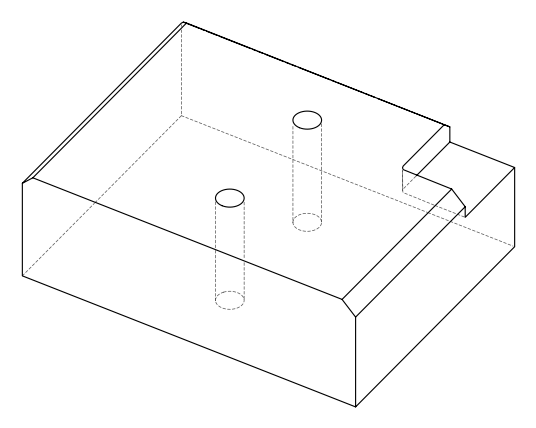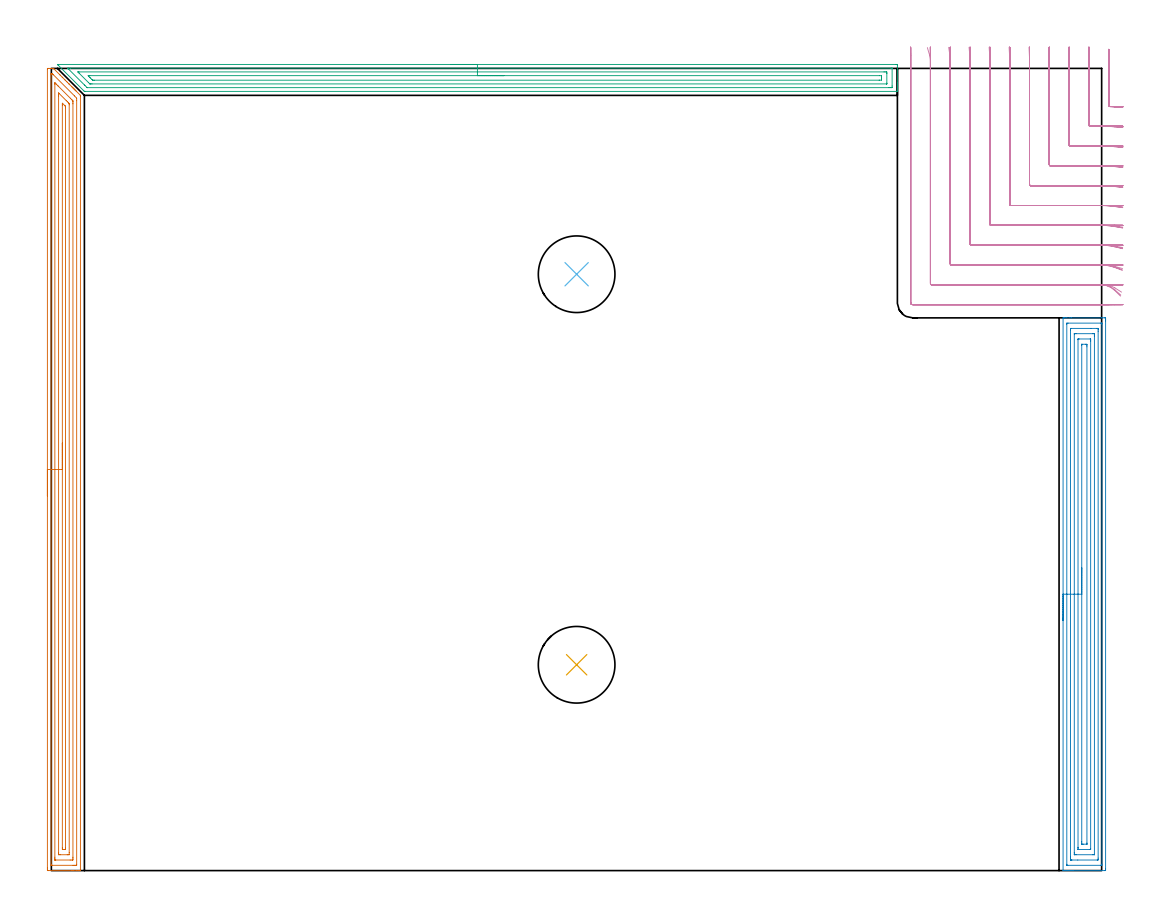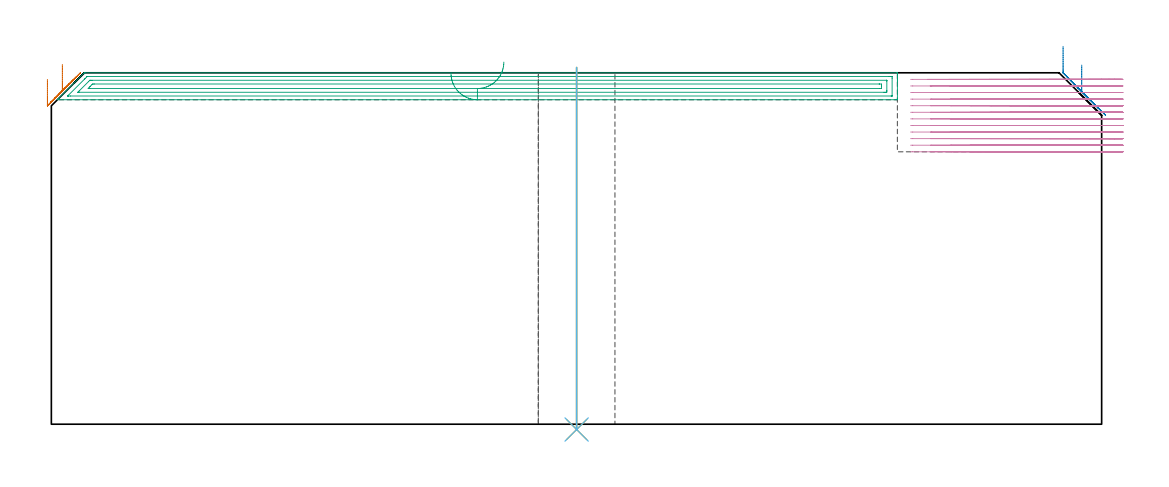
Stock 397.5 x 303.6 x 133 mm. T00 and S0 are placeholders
(PLAN: 6 operations, 2 tool changes, 64.2 min)
(1 AREA_MILL | FG_CHAMFER_SURFACE | UGT0205_001 | 12.2 min | 23722 mm3)
(2 AREA_MILL_1 | FG_CHAMFER_SURFACE_1 | UGT0205_001 | 10.34 min | 28069 mm3)
(3 AREA_MILL_2 | FG_CHAMFER_SURFACE_2 | UGT0205_001 | 10.25 min | 16490 mm3)
(4 MILL_CORNER_NOTCH_RECTANGULAR | CORNER_NOTCH_RECTANGULAR | NXT0201_013 | Follow Part, ap 2.5, ae 75% | 30.26 min | 216701 mm3)
(5 INDEXABLE_INSERT_DRILL_THROUGH_HOLE_FROM_SOLID | STEP1HOLE | NXT0302_029 | 0.55 min | 87802 mm3)
(6 INDEXABLE_INSERT_DRILL_THROUGH_HOLE_FROM_SOLID_1 | STEP1HOLE_1 | NXT0302_029 | 0.55 min | 87794 mm3)
(TOOL UGT0205_001 | Chamfer Mill 20 x 3 x 45 deg. | D20 FL50 Z2)
(TOOL NXT0201_013 | ENDMILL 10mm | D10 FL30 Z4)
(TOOL NXT0302_029 | Index. Insert Drill 29mm [880-D2900L32-05] | D29 PA176 FL145 Z2)
(OP 1 AREA_MILL)
G17 G21 G94 G90
T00 M6
G54
G17 G0 G90 X-1.5 Y141.8 S1061 M3
G43 Z143. H0
Z130.5
G94 G1 Y141.838 Z129.628 F250.
Y141.952 Z128.764
Y142.141 Z127.912
Y142.403 Z127.08
Y142.737 Z126.274
Y143.14 Z125.5
Y143.609 Z124.764
Y144.14 Z124.072
Y144.729 Z123.429
Y145.372 Z122.84
Y146.064 Z122.308
Y146.8 Z121.84
Y147.574 Z121.437
Y148.38 Z121.103
Y149.212 Z120.841
Y150.064 Z120.652
Y150.928 Z120.538
Y151.8 Z120.5
Y303.252
X-1.497 Y303.446 Z120.503
X-1.491 Y303.598 Z120.505
X-1.306 Y303.6 Z120.691
X-1.001 Z120.994
X-0.392 Z121.608
X0.159 Z122.158
X0.768 Y303.592 Z122.767
X0.799 Y303.59 Z122.797
X0.955 Y303.446 Z122.952
X3.253 Y301.147 Z125.253
X3.423 Y300.979 Z125.419
X3.482 Y300.919 Z125.48
X4.117 Y300.283 Z126.117
X4.308 Y300.094 Z126.304
X4.981 Y299.419 Z126.981
X5.192 Y299.209 Z127.189
X5.845 Y298.555 Z127.845
X6.077 Y298.325 Z128.073
X6.708 Y297.692 Z128.708
X6.752 Y297.648 Z128.752
X6.962 Y297.44 Z128.958
X7.572 Y296.828 Z129.572
X7.644 Y296.756 Z129.643
X7.847 Y296.555 Z129.843
X7.942 Y296.459 Z129.941
X8.046 Y296.354 Z130.046
X8.142 Y296.26 Z130.138
X8.239 Y296.161 Z130.238
X8.339 Y296.062 Z130.338
X8.437 Y295.965 Z130.433
X8.536 Y295.864 Z130.536
X8.631 Y295.769 Z130.631
X8.732 Y295.67 Z130.728
X8.834 Y295.567 Z130.833
X8.924 Y295.476 Z130.923
X9.027 Y295.375 Z131.023
X9.131 Y295.269 Z131.13
X9.217 Y295.184 Z131.216
X9.322 Y295.08 Z131.318
X10.955 Y293.445 Z132.952
X10.996 Y293.401 Z132.989
X11. Y293.188 Z133.
Y0.154
X10.997 Y0.009 Z132.988
X10.981 Y0.007 Z132.973
X10.656 Y0. Z132.656
X10.226 Z132.225
X9.616 Z131.611
X8.427 Z130.424
X7.847 Z129.841
X-1.001 Y0.001 Z120.996
X-1.227 Y0.003 Z120.77
X-1.491 Y0.009 Z120.506
X-1.494 Y0.103 Z120.503
X-1.499 Y0.6 Z120.501
X-1.5 Y1.102 Z120.5
Y151.8
X-0.086 Z121.914
Y301.216
X-0.085 Y301.424 Z121.915
X-0.082 Y301.527 Z121.918
X-0.079 Y301.577 Z121.921
X-0.075 Y301.59 Z121.925
X-0.055 Y301.592 Z121.945
X0.135 Y301.595 Z122.135
X0.325 Y301.592 Z122.325
X0.349 Y301.59 Z122.349
X0.374 Y301.569 Z122.374
X0.426 Y301.521 Z122.426
X0.529 Y301.421 Z122.529
X0.734 Y301.216 Z122.734
X8.762 Y293.188 Z130.762
X9.579 Y292.334 Z131.579
X9.586 Y291.404 Z131.586
Y2.384
X9.584 Y2.168 Z131.584
X9.581 Y2.061 Z131.581
X9.579 Y2.016 Z131.579
X9.492 Y2.01 Z131.492
X9.11 Y2.002 Z131.11
X8.732 Y2.001 Z130.732
X8.227 Y2. Z130.227
X0.264 Z122.264
X0.036 Y2.003 Z122.036
X-0.062 Y2.008 Z121.938
X-0.077 Y2.01 Z121.923
X-0.079 Y2.023 Z121.921
X-0.083 Y2.068 Z121.917
X-0.085 Y2.163 Z121.915
X-0.086 Y151.8 Z121.914
X1.328 Z123.328
X1.329 Y297.648 Z123.329
X1.33 Y297.974 Z123.33
X1.332 Y298.084 Z123.332
X1.335 Y298.153 Z123.335
X1.454 Y298.039 Z123.454
X1.653 Y297.846 Z123.653
X1.853 Y297.648 Z123.853
X2.538 Y296.963 Z124.538
X7.205 Y292.296 Z129.205
X7.847 Y291.648 Z129.847
X8.084 Y291.404 Z130.084
X8.16 Y291.318 Z130.16
X8.164 Y291.239 Z130.164
X8.168 Y291.08 Z130.168
X8.171 Y290.512 Z130.171
Y290.185
Y5.06
X8.17 Y4.734 Z130.17
X8.166 Y4.168 Z130.166
X8.164 Y4.014 Z130.164
X8.009 Y4.004 Z130.009
X7.847 Y4.002 Z129.847
X7.128 Y4. Z129.128
X1.653 Y4.001 Z123.653
X1.487 Y4.003 Z123.487
X1.376 Y4.007 Z123.376
X1.34 Y4.01 Z123.34
X1.335 Y4.022 Z123.335
X1.333 Y4.059 Z123.333
X1.33 Y4.168 Z123.33
X1.329 Y4.495 Z123.329
Y5.06
X1.328 Y151.8 Z123.328
X2.743 Z124.743
Y293.188
X2.744 Y293.872 Z124.744
X2.746 Y294.08 Z124.746
X2.75 Y294.239 Z124.75
X2.757 Y294.283 Z124.757
X2.791 Y294.252 Z124.791
X2.969 Y294.08 Z124.969
X5.648 Y291.404 Z127.648
X6.077 Y290.974 Z128.077
X6.538 Y290.512 Z128.538
X6.692 Y290.35 Z128.692
X6.746 Y290.294 Z128.746
X6.75 Y290.253 Z128.75
X6.753 Y290.169 Z128.753
X6.757 Y289.827 Z128.757
Y6.844
X6.755 Y6.16 Z128.755
X6.753 Y6.061 Z128.753
X6.75 Y6.01 Z128.75
X6.705 Y6.008 Z128.705
X6.496 Y6.004 Z128.496
X6.077 Y6. Z128.077
X6.029 Z128.029
X3.375 Z125.375
X2.991 Y6.004 Z124.991
X2.799 Y6.008 Z124.799
X2.756 Y6.01 Z124.756
X2.75 Y6.038 Z124.75
X2.748 Y6.096 Z124.748
X2.743 Y6.637 Z124.743
Y151.8
X4.157 Z126.157
Y289.772
X4.164 Y290.414 Z126.164
X4.209 Y290.381 Z126.209
X4.308 Y290.287 Z126.308
X4.982 Y289.62 Z126.982
X5.192 Y289.409 Z127.192
X5.276 Y289.323 Z127.276
X5.316 Y289.278 Z127.316
X5.334 Y289.257 Z127.334
X5.336 Y289.183 Z127.336
X5.341 Y288.88 Z127.341
X5.343 Y288.728 Z127.343
X5.342 Y8.477 Z127.342
X5.341 Y8.324 Z127.341
X5.336 Y8.024 Z127.336
X5.325 Y8.009 Z127.325
X5.309 Y8.006 Z127.309
X5.27 Y8.002 Z127.27
X5.192 Y8.001 Z127.192
X4.93 Y8. Z126.93
X4.308 Y8.004 Z126.308
X4.219 Y8.006 Z126.219
X4.171 Y8.009 Z126.171
X4.164 Y8.173 Z126.164
X4.159 Y8.476 Z126.159
X4.158 Y8.628 Z126.158
X4.157 Y151.8 Z126.157
Y152.672 Z126.195
Y153.537 Z126.309
Y154.388 Z126.498
Y155.22 Z126.76
Y156.026 Z127.094
Y156.8 Z127.497
Y157.536 Z127.965
Y158.228 Z128.496
Y158.871 Z129.086
Y159.46 Z129.729
Y159.992 Z130.421
Y160.46 Z131.157
Y160.863 Z131.931
Y161.197 Z132.737
Y161.459 Z133.569
Y161.648 Z134.42
Y161.762 Z135.285
Y161.8 Z136.157
G0 Z143.
M5
M2
(OP 2 AREA_MILL_1)
G17 G21 G94 G90
T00 M6
G54
G17 G0 G90 X382.9 Y94.6 S1061 M3
G43 Z143. H0
G94 G1 Y94.638 Z142.128 F250.
Y94.752 Z141.263
Y94.941 Z140.412
Y95.203 Z139.58
Y95.537 Z138.774
Y95.94 Z138.
Y96.408 Z137.264
Y96.94 Z136.572
Y97.529 Z135.929
Y98.172 Z135.339
Y98.864 Z134.808
Y99.6 Z134.34
Y100.374 Z133.937
Y101.18 Z133.603
Y102.012 Z133.341
Y102.864 Z133.152
Y103.728 Z133.038
Y104.6 Z133.
Y209.038
X382.902 Y209.191 Z132.988
X382.927 Y209.2 Z132.964
X383.275 Z132.624
X383.662 Z132.238
X384.304 Z131.591
X385.511 Z130.386
X386.076 Z129.818
X397.596 Z118.301
X397.879 Z118.018
X398.482 Y209.196 Z117.415
X398.992 Y209.192 Z116.906
X398.994 Y209.108 Z116.903
X398.999 Y208.592 Z116.901
X399. Y208.071 Z116.9
Y0.608
X398.996 Y0.233 Z116.902
X398.992 Y0.01 Z116.906
X398.765 Y0. Z117.132
X386.68 Z129.215
X386.076 Z129.818
X385.511 Z130.386
X385.19 Z130.706
X384.625 Z131.271
X384.304 Z131.591
X383.662 Z132.238
X383.275 Z132.624
X382.927 Z132.964
X382.903 Y0.009 Z132.988
X382.9 Y0.162 Z133.
Y104.6
X384.314 Z131.586
Y206.796
X384.315 Y207.027 Z131.585
X384.318 Y207.137 Z131.582
X384.321 Y207.183 Z131.579
X384.409 Y207.19 Z131.491
X384.801 Y207.199 Z131.099
X397.206 Y207.2 Z118.694
X397.451 Y207.195 Z118.449
X397.552 Y207.19 Z118.348
X397.579 Y207.18 Z118.321
X397.582 Y207.134 Z118.318
X397.585 Y207.029 Z118.315
X397.586 Y206.817 Z118.314
Y2.404
X397.585 Y2.173 Z118.315
X397.582 Y2.063 Z118.318
X397.579 Y2.017 Z118.321
X397.491 Y2.01 Z118.409
X397.099 Y2.001 Z118.801
X384.694 Y2. Z131.206
X384.449 Y2.005 Z131.451
X384.349 Y2.01 Z131.551
X384.321 Y2.02 Z131.579
X384.318 Y2.066 Z131.582
X384.315 Y2.171 Z131.585
X384.314 Y2.383 Z131.586
Y104.6
X385.728 Z130.172
X385.729 Y204.478 Z130.171
X385.733 Y205.021 Z130.167
X385.735 Y205.187 Z130.165
X385.902 Y205.197 Z129.998
X386.076 Y205.199 Z129.824
X393.431 Y205.2 Z122.469
X395.647 Z120.253
X395.824 Z120.076
X396.001 Y205.198 Z119.899
X396.119 Y205.194 Z119.781
X396.159 Y205.19 Z119.741
X396.165 Y205.177 Z119.735
X396.168 Y205.138 Z119.732
X396.17 Y205.021 Z119.73
X396.171 Y204.671 Z119.729
X396.172 Y204.129 Z119.728
X396.171 Y4.722 Z119.729
X396.167 Y4.179 Z119.733
X396.164 Y4.013 Z119.736
X395.998 Y4.003 Z119.902
X395.824 Y4.001 Z120.076
X388.469 Y4. Z127.431
X386.253 Z129.647
X386.076 Z129.824
X385.899 Y4.002 Z130.001
X385.781 Y4.006 Z130.119
X385.742 Y4.01 Z130.158
X385.735 Y4.023 Z130.165
X385.732 Y4.062 Z130.168
X385.73 Y4.179 Z130.17
X385.729 Y4.529 Z130.171
X385.728 Y5.071 Z130.172
Y104.6
X387.143 Z128.757
Y203.054
X387.145 Y203.156 Z128.755
X387.147 Y203.184 Z128.753
X387.15 Y203.19 Z128.75
X387.158 Y203.194 Z128.742
X387.211 Y203.197 Z128.689
X387.423 Y203.199 Z128.477
X387.848 Y203.2 Z128.052
X394.088 Z121.812
X394.488 Y203.198 Z121.412
X394.688 Y203.194 Z121.212
X394.737 Y203.19 Z121.163
X394.751 Y203.186 Z121.149
X394.753 Y203.171 Z121.147
X394.755 Y203.105 Z121.145
X394.757 Y202.525 Z121.143
Y202.344
Y6.146
X394.755 Y6.044 Z121.145
X394.753 Y6.016 Z121.147
X394.75 Y6.01 Z121.15
X394.742 Y6.006 Z121.158
X394.689 Y6.003 Z121.211
X394.477 Y6.001 Z121.423
X394.052 Y6. Z121.848
X387.812 Z128.088
X387.412 Y6.002 Z128.488
X387.212 Y6.006 Z128.688
X387.164 Y6.01 Z128.736
X387.149 Y6.014 Z128.751
X387.148 Y6.029 Z128.752
X387.145 Y6.095 Z128.755
X387.143 Y6.674 Z128.757
Y6.856
Y104.6
X388.557 Z127.343
Y200.916
X388.558 Y201.036 Z127.342
X388.561 Y201.131 Z127.339
X388.564 Y201.187 Z127.336
X388.577 Y201.19 Z127.323
X388.735 Y201.196 Z127.165
X388.984 Y201.2 Z126.916
X393.165 Y201.199 Z122.735
X393.256 Y201.197 Z122.644
X393.312 Y201.193 Z122.588
X393.336 Y201.189 Z122.564
X393.338 Y201.095 Z122.562
X393.342 Y200.737 Z122.558
X393.343 Y200.558 Z122.557
Y200.379
Y8.284
X393.342 Y8.165 Z122.558
X393.339 Y8.069 Z122.561
X393.336 Y8.014 Z122.564
X393.323 Y8.01 Z122.577
X393.165 Y8.004 Z122.735
X392.916 Y8. Z122.984
X388.735 Y8.001 Z127.165
X388.644 Y8.003 Z127.256
X388.588 Y8.007 Z127.312
X388.564 Y8.011 Z127.336
X388.562 Y8.105 Z127.338
X388.558 Y8.463 Z127.342
X388.557 Y8.642 Z127.343
Y8.821
Y104.6
X389.971 Z125.929
Y198.773
X389.973 Y199.043 Z125.927
X389.976 Y199.177 Z125.924
X389.977 Y199.187 Z125.923
X389.987 Y199.191 Z125.913
X390.023 Y199.196 Z125.877
X390.084 Y199.199 Z125.816
X391.393 Z124.507
X391.86 Y199.196 Z124.04
X391.915 Y199.19 Z123.985
X391.922 Y199.133 Z123.978
X391.925 Y198.773 Z123.975
X391.928 Y198.234 Z123.972
Y10.427
X391.927 Y10.157 Z123.973
X391.924 Y10.024 Z123.976
X391.922 Y10.013 Z123.978
X391.913 Y10.009 Z123.987
X391.877 Y10.004 Z124.023
X391.816 Y10.001 Z124.084
X390.507 Z125.393
X390.04 Y10.004 Z125.86
X389.985 Y10.01 Z125.915
X389.978 Y10.067 Z125.922
X389.975 Y10.427 Z125.925
X389.972 Y10.966 Z125.928
X389.971 Y104.6 Z125.929
Y105.472 Z125.967
Y106.336 Z126.081
Y107.188 Z126.27
Y108.02 Z126.532
Y108.826 Z126.866
Y109.6 Z127.269
Y110.336 Z127.737
Y111.028 Z128.268
Y111.671 Z128.858
Y112.26 Z129.501
Y112.792 Z130.193
Y113.26 Z130.929
Y113.663 Z131.703
Y113.997 Z132.509
Y114.259 Z133.341
Y114.448 Z134.192
Y114.562 Z135.057
Y114.6 Z135.929
G0 Z143.
M5
M2
(OP 3 AREA_MILL_2)
G17 G21 G94 G90
T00 M6
G54
G17 G0 G90 X151.25 Y305.1 S1061 M3
G43 Z143. H0
Z132.8
G94 G1 X151.288 Z131.928 F250.
X151.402 Z131.064
X151.591 Z130.212
X151.853 Z129.38
X152.187 Z128.574
X152.59 Z127.8
X153.058 Z127.064
X153.59 Z126.372
X154.179 Z125.729
X154.822 Z125.14
X155.514 Z124.608
X156.25 Z124.14
X157.024 Z123.737
X157.83 Z123.403
X158.662 Z123.141
X159.514 Z122.952
X160.378 Z122.838
X161.25 Z122.8
X319.599
X319.866 Y305.097 Z122.802
X320.19 Y305.092 Z122.806
X320.2 Y304.763 Z123.134
Y298.212 Z129.682
Y297.627 Z130.27
Y297.318 Z130.579
Y296.733 Z131.163
Y296.423 Z131.472
Y295.804 Z132.095
Y295.336 Z132.564
X320.193 Y294.96 Z132.931
X320.19 Y294.903 Z132.988
X320.045 Y294.9 Z133.
X12.714
X12.505 Y294.905 Z132.99
X12.383 Y295.017 Z132.882
X2.603 Y304.796 Z123.102
X2.48 Y304.918 Z122.978
X2.306 Y305.094 Z122.804
X2.305 Y305.098 Z122.801
X2.306 Y305.099 Z122.799
X161.25 Y305.1 Z122.8
Y303.686 Z124.214
X317.815 Y303.685 Z124.215
X317.924 Y303.684 Z124.216
X318.141 Y303.68 Z124.22
X318.191 Y303.678 Z124.222
X318.194 Y303.665 Z124.235
X318.197 Y303.632 Z124.268
X318.199 Y303.577 Z124.323
Y296.933 Z130.967
X318.192 Y296.423 Z131.477
X318.19 Y296.333 Z131.567
X318.032 Y296.321 Z131.579
X317.922 Y296.317 Z131.583
X317.815 Y296.315 Z131.585
X317.032 Y296.314 Z131.586
X13.714 Y296.315 Z131.585
X13.606 Y296.316 Z131.584
X13.57 Y296.318 Z131.582
X13.546 Y296.321 Z131.579
X13.524 Y296.338 Z131.562
X13.432 Y296.423 Z131.477
X12.714 Y297.136 Z130.764
X12.532 Y297.318 Z130.582
X6.469 Y303.382 Z124.518
X6.279 Y303.577 Z124.323
X6.216 Y303.646 Z124.254
X6.194 Y303.679 Z124.221
X6.252 Y303.682 Z124.218
X6.361 Y303.685 Z124.215
X6.469
X7.252 Y303.686 Z124.214
X161.25
Y302.272 Z125.628
X315.139 Y302.271 Z125.629
X315.55 Y302.27 Z125.63
X316.031 Y302.267 Z125.633
X316.182 Y302.265 Z125.635
X316.193 Y301.958 Z125.942
X316.197 Y301.788 Z126.112
X316.2 Y301.619 Z126.281
Y298.043 Z129.857
X316.196 Y297.873 Z130.027
X316.19 Y297.761 Z130.139
X316.187 Y297.734 Z130.166
X316.18 Y297.733 Z130.167
X316.151 Y297.731 Z130.169
X316.031 Y297.729 Z130.171
X15.39
X14.979 Y297.73 Z130.17
X14.739 Y297.733 Z130.167
X14.62 Y297.735 Z130.165
X14.563 Y297.748 Z130.152
X14.498 Y297.806 Z130.094
X14.089 Y298.212 Z129.688
X10.511 Y301.788 Z126.112
X10.038 Y302.263 Z125.637
X10.037 Y302.268 Z125.632
X10.448 Y302.271 Z125.629
X161.25 Y302.272 Z125.628
Y300.857 Z127.043
X313.392
X314.19 Y300.841 Z127.059
X314.199 Y300.047 Z127.853
Y300. Z127.9
X314.193 Y299.16 Z128.74
X313.355 Y299.144 Z128.756
X313.317 Y299.143 Z128.757
X16.245
X15.818 Y299.149 Z128.751
X15.609 Y299.152 Z128.748
X15.39 Y299.363 Z128.537
X14.75 Y300. Z127.9
X14.498 Y300.252 Z127.648
X14.016 Y300.745 Z127.155
X13.919 Y300.851 Z127.049
X14.535 Y300.857 Z127.043
X161.25
X162.122 Z127.081
X162.986 Z127.195
X163.838 Z127.383
X164.67 Z127.646
X165.476 Z127.98
X166.25 Z128.382
X166.986 Z128.851
X167.678 Z129.382
X168.321 Z129.972
X168.91 Z130.615
X169.442 Z131.307
X169.91 Z132.043
X170.313 Z132.816
X170.647 Z133.622
X170.909 Z134.454
X171.098 Z135.306
X171.212 Z136.171
X171.25 Z137.043
G0 Z143.
M5
M2
(OP 4 MILL_CORNER_NOTCH_RECTANGULAR)
G17 G21 G94 G90
T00 M6
G54
G17 G0 G90 X400.134 Y310.816 S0 M3
G43 Z143. H0
Z130.508
G94 G1 X400.188 Y307.816 F250.
G2 X400.2 Y306.468 R75. F500.
G1 Y289.627
G3 X400.674 Y289.133 R0.5
G2 X402.5 Y289.034 R75.
G1 X405.493 Y288.835 F250.
G0 Z143.
X392.572 Y311.599
Z130.508
G1 X392.666 Y308.6
G2 X392.7 Y306.468 R67.5 F500.
G1 Y282.195
G3 X393.195 Y281.7 R0.5
G1 X397.513
G2 X402.5 Y281.516 R67.5
G1 X405.492 Y281.294 F250.
G0 Z143.
X385.055 Y311.598
Z130.508
G1 X385.162 Y308.6
G2 X385.2 Y306.468 R60. F500.
G1 Y274.695
G3 X385.695 Y274.2 R0.5
G1 X397.513
G2 X402.5 Y273.992 R60.
G1 X405.49 Y273.743 F250.
G0 Z143.
X377.535 Y311.598
Z130.508
G1 X377.657 Y308.6
G2 X377.7 Y306.468 R52.5 F500.
G1 Y267.195
G3 X378.195 Y266.7 R0.5
G1 X397.513
G2 X402.5 Y266.463 R52.5
G1 X405.486 Y266.178 F250.
G0 Z143.
X370.007 Y311.597
Z130.508
G1 X370.149 Y308.6
G2 X370.2 Y306.468 R45. F500.
G1 Y259.696
G3 X370.696 Y259.2 R0.5
G1 X397.513
G2 X402.5 Y258.923 R45.
G1 X405.482 Y258.59 F250.
G0 Z143.
X362.469 Y311.595
Z130.508
G1 X362.639 Y308.6
G2 X362.7 Y306.468 R37.5 F500.
G1 Y252.196
G3 X363.196 Y251.7 R0.5
G1 X397.513
G2 X402.5 Y251.367 R37.5
G1 X405.473 Y250.968 F250.
G0 Z143.
X354.911 Y311.592
Z130.508
G1 X355.124 Y308.6
G2 X355.2 Y306.468 R30. F500.
G1 Y244.696
G3 X355.696 Y244.2 R0.5
G1 X397.513
G2 X402.5 Y243.783 R30.
G1 X405.458 Y243.284 F250.
G0 Z143.
X347.314 Y311.587
Z130.508
G1 X347.599 Y308.6
G2 X347.7 Y306.468 R22.5 F500.
G1 Y237.196
G3 X348.196 Y236.7 R0.5
G1 X397.513
G2 X402.5 Y236.14 R22.5
G1 X405.425 Y235.476 F250.
G0 Z143.
X339.621 Y311.57
Z130.508
G1 X340.048 Y308.6
G2 X340.2 Y306.468 R15. F500.
G1 Y229.697
G3 X340.697 Y229.2 R0.5
G1 X397.513
G2 X402.5 Y228.347 R15.
G1 X405.329 Y227.349 F250.
G0 Z143.
X331.538 Y311.476
Z130.508
G1 X332.391 Y308.6
G2 X332.7 Y306.468 R7.5 F500.
G1 Y222.197
G3 X333.197 Y221.7 R0.5
G1 X397.513
G2 X402.5 Y219.802 R7.5
G1 X404.741 Y217.807 F250.
G0 Z143.
X325.2 Y309.468
Z130.508
G1 Y306.468
Y215. F500.
G3 X326. Y214.2 R0.8
G1 X397.513
X400.513 F250.
G0 Z143.
X400.2 Y310.808
Z128.017
G1 Y307.808
Y289.614 F500.
G3 X400.672 Y289.12 R0.5
G2 X402.5 Y289.014 R75.
G1 X405.493 Y288.802 F250.
G0 Z143.
X392.688 Y311.6
Z128.017
G1 X392.7 Y308.6
Y308.349 F500.
Y282.195
G3 X393.195 Y281.7 R0.5
G1 X397.218
G2 X402.5 Y281.493 R67.5
G1 X405.491 Y281.258 F250.
G0 Z143.
X385.187 Y311.6
Z128.017
G1 X385.199 Y308.6
X385.2 Y308.349 F500.
Y274.695
G3 X385.695 Y274.2 R0.5
G1 X397.218
G2 X402.5 Y273.967 R60.
G1 X405.488 Y273.703 F250.
G0 Z143.
X377.685 Y311.6
Z128.017
G1 X377.699 Y308.6
X377.7 Y308.349 F500.
Y267.195
G3 X378.195 Y266.7 R0.5
G1 X397.218
G2 X402.5 Y266.434 R52.5
G1 X405.485 Y266.132 F250.
G0 Z143.
X370.183 Y311.6
Z128.017
G1 X370.199 Y308.6
X370.2 Y308.349 F500.
Y259.696
G3 X370.696 Y259.2 R0.5
G1 X397.218
G2 X402.5 Y258.889 R45.
G1 X405.479 Y258.537 F250.
G0 Z143.
X362.679 Y311.6
Z128.017
G1 X362.699 Y308.6
X362.7 Y308.349 F500.
Y252.196
G3 X363.196 Y251.7 R0.5
G1 X397.218
G2 X402.5 Y251.326 R37.5
G1 X405.47 Y250.904 F250.
G0 Z143.
X355.174 Y311.6
Z128.017
G1 X355.199 Y308.6
G2 X355.2 Y308.349 R30. F500.
G1 Y244.696
G3 X355.696 Y244.2 R0.5
G1 X397.218
G2 X402.5 Y243.731 R30.
G1 X405.453 Y243.203 F250.
G0 Z143.
X347.665 Y311.6
Z128.017
G1 X347.699 Y308.6
G2 X347.7 Y308.349 R22.5 F500.
G1 Y237.196
G3 X348.196 Y236.7 R0.5
G1 X397.218
G2 X402.5 Y236.071 R22.5
G1 X405.416 Y235.367 F250.
G0 Z143.
X340.148 Y311.6
Z128.017
G1 X340.198 Y308.6
G2 X340.2 Y308.349 R15. F500.
G1 Y229.697
G3 X340.697 Y229.2 R0.5
G1 X397.218
G2 X402.5 Y228.239 R15.
G1 X405.308 Y227.183 F250.
G0 Z143.
X332.595 Y311.598
Z128.017
G1 X332.696 Y308.6
G2 X332.7 Y308.349 R7.5 F500.
G1 Y222.197
G3 X333.197 Y221.7 R0.5
G1 X397.218
G2 X402.5 Y219.524 R7.5
G1 X404.63 Y217.412 F250.
G0 Z143.
X325.2 Y311.349
Z128.017
G1 Y308.349
Y215. F500.
G3 X326. Y214.2 R0.8
G1 X397.218
X400.218 F250.
G0 Z143.
X400.2 Y310.808
Z125.525
G1 Y307.808
Y289.662 F500.
G3 X400.68 Y289.168 R0.5
G2 X402.5 Y289.092 R75.
G1 X405.496 Y288.931 F250.
G0 Z143.
X392.7 Y311.6
Z125.525
G1 Y308.6
Y282.195 F500.
G3 X393.195 Y281.7 R0.5
G1 X398.481
G2 X402.5 Y281.58 R67.5
G1 X405.495 Y281.402 F250.
G0 Z143.
X385.2 Y311.6
Z125.525
G1 Y308.6
Y274.695 F500.
G3 X385.695 Y274.2 R0.5
G1 X398.481
G2 X402.5 Y274.065 R60.
G1 X405.493 Y273.864 F250.
G0 Z143.
X377.7 Y311.6
Z125.525
G1 Y308.6
Y267.195 F500.
G3 X378.195 Y266.7 R0.5
G1 X398.481
G2 X402.5 Y266.546 R52.5
G1 X405.491 Y266.316 F250.
G0 Z143.
X370.2 Y311.6
Z125.525
G1 Y308.6
Y259.696 F500.
G3 X370.696 Y259.2 R0.5
G1 X398.481
G2 X402.5 Y259.02 R45.
G1 X405.488 Y258.752 F250.
G0 Z143.
X362.7 Y311.6
Z125.525
G1 Y308.6
Y252.196 F500.
G3 X363.196 Y251.7 R0.5
G1 X398.481
G2 X402.5 Y251.484 R37.5
G1 X405.483 Y251.162 F250.
G0 Z143.
X355.2 Y311.6
Z125.525
G1 Y308.6
Y244.696 F500.
G3 X355.696 Y244.2 R0.5
G1 X398.481
G2 X402.5 Y243.93 R30.
G1 X405.473 Y243.528 F250.
G0 Z143.
X347.7 Y311.6
Z125.525
G1 Y308.6
Y237.196 F500.
G3 X348.196 Y236.7 R0.5
G1 X398.481
G2 X402.5 Y236.338 R22.5
G1 X405.452 Y235.802 F250.
G0 Z143.
X340.2 Y311.6
Z125.525
G1 Y308.6
Y229.697 F500.
G3 X340.697 Y229.2 R0.5
G1 X398.481
G2 X402.5 Y228.651 R15.
G1 X405.39 Y227.848 F250.
G0 Z143.
X332.7 Y311.6
Z125.525
G1 Y308.6
Y222.197 F500.
G3 X333.197 Y221.7 R0.5
G1 X398.481
G2 X402.5 Y220.532 R7.5
G1 X405.033 Y218.924 F250.
G0 Z143.
X325.2 Y311.6
Z125.525
G1 Y308.6
Y215. F500.
G3 X326. Y214.2 R0.8
G1 X398.481
X401.481 F250.
G0 Z143.
X400.2 Y310.808
Z123.033
G1 Y307.808
Y289.695 F500.
G3 X400.695 Y289.2 R0.5
G1 X401.831
G2 X402.5 Y289.197 R75.
G1 X405.5 Y289.17 F250.
G0 Z143.
X392.7 Y311.6
Z123.033
G1 Y308.6
Y282.195 F500.
G3 X393.195 Y281.7 R0.5
G1 X401.831
G2 X402.5 Y281.697 R67.5
G1 X405.5 Y281.667 F250.
G0 Z143.
X385.2 Y311.6
Z123.033
G1 Y308.6
Y274.695 F500.
G3 X385.695 Y274.2 R0.5
G1 X401.831
G2 X402.5 Y274.196 R60.
G1 X405.5 Y274.163 F250.
G0 Z143.
X377.7 Y311.6
Z123.033
G1 Y308.6
Y267.195 F500.
G3 X378.195 Y266.7 R0.5
G1 X401.831
G2 X402.5 Y266.696 R52.5
G1 X405.5 Y266.657 F250.
G0 Z143.
X370.2 Y311.6
Z123.033
G1 Y308.6
Y259.696 F500.
G3 X370.696 Y259.2 R0.5
G1 X401.831
G2 X402.5 Y259.195 R45.
G1 X405.5 Y259.15 F250.
G0 Z143.
X362.7 Y311.6
Z123.033
G1 Y308.6
Y252.196 F500.
G3 X363.196 Y251.7 R0.5
G1 X401.831
G2 X402.5 Y251.694 R37.5
G1 X405.5 Y251.64 F250.
G0 Z143.
X355.2 Y311.6
Z123.033
G1 Y308.6
Y244.696 F500.
G3 X355.696 Y244.2 R0.5
G1 X401.831
G2 X402.5 Y244.193 R30.
G1 X405.499 Y244.126 F250.
G0 Z143.
X347.7 Y311.6
Z123.033
G1 Y308.6
Y237.196 F500.
G3 X348.196 Y236.7 R0.5
G1 X401.831
G2 X402.5 Y236.69 R22.5
G1 X405.499 Y236.601 F250.
G0 Z143.
X340.2 Y311.6
Z123.033
G1 Y308.6
Y229.697 F500.
G3 X340.697 Y229.2 R0.5
G1 X401.831
G2 X402.5 Y229.185 R15.
G1 X405.497 Y229.051 F250.
G0 Z143.
X332.7 Y311.6
Z123.033
G1 Y308.6
Y222.197 F500.
G3 X333.197 Y221.7 R0.5
G1 X401.831
G2 X402.5 Y221.67 R7.5
G1 X405.488 Y221.402 F250.
G0 Z143.
X325.2 Y311.6
Z123.033
G1 Y308.6
Y215. F500.
G3 X326. Y214.2 R0.8
G1 X401.831
X404.831 F250.
G0 Z143.
X400.2 Y310.808
Z120.542
G1 Y307.808
Y289.695 F500.
G3 X400.695 Y289.2 R0.5
G1 X402.5
X405.5 F250.
G0 Z143.
X392.7 Y311.6
Z120.542
G1 Y308.6
Y282.195 F500.
G3 X393.195 Y281.7 R0.5
G1 X402.5
X405.5 F250.
G0 Z143.
X385.2 Y311.6
Z120.542
G1 Y308.6
Y274.695 F500.
G3 X385.695 Y274.2 R0.5
G1 X402.5
X405.5 F250.
G0 Z143.
X377.7 Y311.6
Z120.542
G1 Y308.6
Y267.195 F500.
G3 X378.195 Y266.7 R0.5
G1 X402.5
X405.5 F250.
G0 Z143.
X370.2 Y311.6
Z120.542
G1 Y308.6
Y259.696 F500.
G3 X370.696 Y259.2 R0.5
G1 X402.5
X405.5 F250.
G0 Z143.
X362.7 Y311.6
Z120.542
G1 Y308.6
Y252.196 F500.
G3 X363.196 Y251.7 R0.5
G1 X402.5
X405.5 F250.
G0 Z143.
X355.2 Y311.6
Z120.542
G1 Y308.6
Y244.696 F500.
G3 X355.696 Y244.2 R0.5
G1 X402.5
X405.5 F250.
G0 Z143.
X347.7 Y311.6
Z120.542
G1 Y308.6
Y237.196 F500.
G3 X348.196 Y236.7 R0.5
G1 X402.5
X405.5 F250.
G0 Z143.
X340.2 Y311.6
Z120.542
G1 Y308.6
Y229.697 F500.
G3 X340.697 Y229.2 R0.5
G1 X402.5
X405.5 F250.
G0 Z143.
X332.7 Y311.6
Z120.542
G1 Y308.6
Y222.197 F500.
G3 X333.197 Y221.7 R0.5
G1 X402.5
X405.5 F250.
G0 Z143.
X325.2 Y311.6
Z120.542
G1 Y308.6
Y215. F500.
G3 X326. Y214.2 R0.8
G1 X402.5
X405.5 F250.
G0 Z143.
X400.2 Y310.808
Z118.05
G1 Y307.808
Y289.695 F500.
G3 X400.695 Y289.2 R0.5
G1 X402.5
X405.5 F250.
G0 Z143.
X392.7 Y311.6
Z118.05
G1 Y308.6
Y282.195 F500.
G3 X393.195 Y281.7 R0.5
G1 X402.5
X405.5 F250.
G0 Z143.
X385.2 Y311.6
Z118.05
G1 Y308.6
Y274.695 F500.
G3 X385.695 Y274.2 R0.5
G1 X402.5
X405.5 F250.
G0 Z143.
X377.7 Y311.6
Z118.05
G1 Y308.6
Y267.195 F500.
G3 X378.195 Y266.7 R0.5
G1 X402.5
X405.5 F250.
G0 Z143.
X370.2 Y311.6
Z118.05
G1 Y308.6
Y259.696 F500.
G3 X370.696 Y259.2 R0.5
G1 X402.5
X405.5 F250.
G0 Z143.
X362.7 Y311.6
Z118.05
G1 Y308.6
Y252.196 F500.
G3 X363.196 Y251.7 R0.5
G1 X402.5
X405.5 F250.
G0 Z143.
X355.2 Y311.6
Z118.05
G1 Y308.6
Y244.696 F500.
G3 X355.696 Y244.2 R0.5
G1 X402.5
X405.5 F250.
G0 Z143.
X347.7 Y311.6
Z118.05
G1 Y308.6
Y237.196 F500.
G3 X348.196 Y236.7 R0.5
G1 X402.5
X405.5 F250.
G0 Z143.
X340.2 Y311.6
Z118.05
G1 Y308.6
Y229.697 F500.
G3 X340.697 Y229.2 R0.5
G1 X402.5
X405.5 F250.
G0 Z143.
X332.7 Y311.6
Z118.05
G1 Y308.6
Y222.197 F500.
G3 X333.197 Y221.7 R0.5
G1 X402.5
X405.5 F250.
G0 Z143.
X325.2 Y311.6
Z118.05
G1 Y308.6
Y215. F500.
G3 X326. Y214.2 R0.8
G1 X402.5
X405.5 F250.
G0 Z143.
X400.2 Y310.808
Z115.558
G1 Y307.808
Y289.695 F500.
G3 X400.695 Y289.2 R0.5
G1 X402.5
X405.5 F250.
G0 Z143.
X392.7 Y311.6
Z115.558
G1 Y308.6
Y282.195 F500.
G3 X393.195 Y281.7 R0.5
G1 X402.5
X405.5 F250.
G0 Z143.
X385.2 Y311.6
Z115.558
G1 Y308.6
Y274.695 F500.
G3 X385.695 Y274.2 R0.5
G1 X402.5
X405.5 F250.
G0 Z143.
X377.7 Y311.6
Z115.558
G1 Y308.6
Y267.195 F500.
G3 X378.195 Y266.7 R0.5
G1 X402.5
X405.5 F250.
G0 Z143.
X370.2 Y311.6
Z115.558
G1 Y308.6
Y259.696 F500.
G3 X370.696 Y259.2 R0.5
G1 X402.5
X405.5 F250.
G0 Z143.
X362.7 Y311.6
Z115.558
G1 Y308.6
Y252.196 F500.
G3 X363.196 Y251.7 R0.5
G1 X402.5
X405.5 F250.
G0 Z143.
X355.2 Y311.6
Z115.558
G1 Y308.6
Y244.696 F500.
G3 X355.696 Y244.2 R0.5
G1 X402.5
X405.5 F250.
G0 Z143.
X347.7 Y311.6
Z115.558
G1 Y308.6
Y237.196 F500.
G3 X348.196 Y236.7 R0.5
G1 X402.5
X405.5 F250.
G0 Z143.
X340.2 Y311.6
Z115.558
G1 Y308.6
Y229.697 F500.
G3 X340.697 Y229.2 R0.5
G1 X402.5
X405.5 F250.
G0 Z143.
X332.7 Y311.6
Z115.558
G1 Y308.6
Y222.197 F500.
G3 X333.197 Y221.7 R0.5
G1 X402.5
X405.5 F250.
G0 Z143.
X325.2 Y311.6
Z115.558
G1 Y308.6
Y215. F500.
G3 X326. Y214.2 R0.8
G1 X402.5
X405.5 F250.
G0 Z143.
X400.2 Y310.808
Z113.067
G1 Y307.808
Y289.695 F500.
G3 X400.695 Y289.2 R0.5
G1 X402.5
X405.5 F250.
G0 Z143.
X392.7 Y311.6
Z113.067
G1 Y308.6
Y282.195 F500.
G3 X393.195 Y281.7 R0.5
G1 X402.5
X405.5 F250.
G0 Z143.
X385.2 Y311.6
Z113.067
G1 Y308.6
Y274.695 F500.
G3 X385.695 Y274.2 R0.5
G1 X402.5
X405.5 F250.
G0 Z143.
X377.7 Y311.6
Z113.067
G1 Y308.6
Y267.195 F500.
G3 X378.195 Y266.7 R0.5
G1 X402.5
X405.5 F250.
G0 Z143.
X370.2 Y311.6
Z113.067
G1 Y308.6
Y259.696 F500.
G3 X370.696 Y259.2 R0.5
G1 X402.5
X405.5 F250.
G0 Z143.
X362.7 Y311.6
Z113.067
G1 Y308.6
Y252.196 F500.
G3 X363.196 Y251.7 R0.5
G1 X402.5
X405.5 F250.
G0 Z143.
X355.2 Y311.6
Z113.067
G1 Y308.6
Y244.696 F500.
G3 X355.696 Y244.2 R0.5
G1 X402.5
X405.5 F250.
G0 Z143.
X347.7 Y311.6
Z113.067
G1 Y308.6
Y237.196 F500.
G3 X348.196 Y236.7 R0.5
G1 X402.5
X405.5 F250.
G0 Z143.
X340.2 Y311.6
Z113.067
G1 Y308.6
Y229.697 F500.
G3 X340.697 Y229.2 R0.5
G1 X402.5
X405.5 F250.
G0 Z143.
X332.7 Y311.6
Z113.067
G1 Y308.6
Y222.197 F500.
G3 X333.197 Y221.7 R0.5
G1 X402.5
X405.5 F250.
G0 Z143.
X325.2 Y311.6
Z113.067
G1 Y308.6
Y215. F500.
G3 X326. Y214.2 R0.8
G1 X402.5
X405.5 F250.
G0 Z143.
X400.2 Y310.808
Z110.575
G1 Y307.808
Y289.695 F500.
G3 X400.695 Y289.2 R0.5
G1 X402.5
X405.5 F250.
G0 Z143.
X392.7 Y311.6
Z110.575
G1 Y308.6
Y282.195 F500.
G3 X393.195 Y281.7 R0.5
G1 X402.5
X405.5 F250.
G0 Z143.
X385.2 Y311.6
Z110.575
G1 Y308.6
Y274.695 F500.
G3 X385.695 Y274.2 R0.5
G1 X402.5
X405.5 F250.
G0 Z143.
X377.7 Y311.6
Z110.575
G1 Y308.6
Y267.195 F500.
G3 X378.195 Y266.7 R0.5
G1 X402.5
X405.5 F250.
G0 Z143.
X370.2 Y311.6
Z110.575
G1 Y308.6
Y259.696 F500.
G3 X370.696 Y259.2 R0.5
G1 X402.5
X405.5 F250.
G0 Z143.
X362.7 Y311.6
Z110.575
G1 Y308.6
Y252.196 F500.
G3 X363.196 Y251.7 R0.5
G1 X402.5
X405.5 F250.
G0 Z143.
X355.2 Y311.6
Z110.575
G1 Y308.6
Y244.696 F500.
G3 X355.696 Y244.2 R0.5
G1 X402.5
X405.5 F250.
G0 Z143.
X347.7 Y311.6
Z110.575
G1 Y308.6
Y237.196 F500.
G3 X348.196 Y236.7 R0.5
G1 X402.5
X405.5 F250.
G0 Z143.
X340.2 Y311.6
Z110.575
G1 Y308.6
Y229.697 F500.
G3 X340.697 Y229.2 R0.5
G1 X402.5
X405.5 F250.
G0 Z143.
X332.7 Y311.6
Z110.575
G1 Y308.6
Y222.197 F500.
G3 X333.197 Y221.7 R0.5
G1 X402.5
X405.5 F250.
G0 Z143.
X325.2 Y311.6
Z110.575
G1 Y308.6
Y215. F500.
G3 X326. Y214.2 R0.8
G1 X402.5
X405.5 F250.
G0 Z143.
X400.2 Y310.808
Z108.083
G1 Y307.808
Y289.695 F500.
G3 X400.695 Y289.2 R0.5
G1 X402.5
X405.5 F250.
G0 Z143.
X392.7 Y311.6
Z108.083
G1 Y308.6
Y282.195 F500.
G3 X393.195 Y281.7 R0.5
G1 X402.5
X405.5 F250.
G0 Z143.
X385.2 Y311.6
Z108.083
G1 Y308.6
Y274.695 F500.
G3 X385.695 Y274.2 R0.5
G1 X402.5
X405.5 F250.
G0 Z143.
X377.7 Y311.6
Z108.083
G1 Y308.6
Y267.195 F500.
G3 X378.195 Y266.7 R0.5
G1 X402.5
X405.5 F250.
G0 Z143.
X370.2 Y311.6
Z108.083
G1 Y308.6
Y259.696 F500.
G3 X370.696 Y259.2 R0.5
G1 X402.5
X405.5 F250.
G0 Z143.
X362.7 Y311.6
Z108.083
G1 Y308.6
Y252.196 F500.
G3 X363.196 Y251.7 R0.5
G1 X402.5
X405.5 F250.
G0 Z143.
X355.2 Y311.6
Z108.083
G1 Y308.6
Y244.696 F500.
G3 X355.696 Y244.2 R0.5
G1 X402.5
X405.5 F250.
G0 Z143.
X347.7 Y311.6
Z108.083
G1 Y308.6
Y237.196 F500.
G3 X348.196 Y236.7 R0.5
G1 X402.5
X405.5 F250.
G0 Z143.
X340.2 Y311.6
Z108.083
G1 Y308.6
Y229.697 F500.
G3 X340.697 Y229.2 R0.5
G1 X402.5
X405.5 F250.
G0 Z143.
X332.7 Y311.6
Z108.083
G1 Y308.6
Y222.197 F500.
G3 X333.197 Y221.7 R0.5
G1 X402.5
X405.5 F250.
G0 Z143.
X325.2 Y311.6
Z108.083
G1 Y308.6
Y215. F500.
G3 X326. Y214.2 R0.8
G1 X402.5
X405.5 F250.
G0 Z143.
X400.2 Y310.808
Z105.592
G1 Y307.808
Y289.695 F500.
G3 X400.695 Y289.2 R0.5
G1 X402.5
X405.5 F250.
G0 Z143.
X392.7 Y311.6
Z105.592
G1 Y308.6
Y282.195 F500.
G3 X393.195 Y281.7 R0.5
G1 X402.5
X405.5 F250.
G0 Z143.
X385.2 Y311.6
Z105.592
G1 Y308.6
Y274.695 F500.
G3 X385.695 Y274.2 R0.5
G1 X402.5
X405.5 F250.
G0 Z143.
X377.7 Y311.6
Z105.592
G1 Y308.6
Y267.195 F500.
G3 X378.195 Y266.7 R0.5
G1 X402.5
X405.5 F250.
G0 Z143.
X370.2 Y311.6
Z105.592
G1 Y308.6
Y259.696 F500.
G3 X370.696 Y259.2 R0.5
G1 X402.5
X405.5 F250.
G0 Z143.
X362.7 Y311.6
Z105.592
G1 Y308.6
Y252.196 F500.
G3 X363.196 Y251.7 R0.5
G1 X402.5
X405.5 F250.
G0 Z143.
X355.2 Y311.6
Z105.592
G1 Y308.6
Y244.696 F500.
G3 X355.696 Y244.2 R0.5
G1 X402.5
X405.5 F250.
G0 Z143.
X347.7 Y311.6
Z105.592
G1 Y308.6
Y237.196 F500.
G3 X348.196 Y236.7 R0.5
G1 X402.5
X405.5 F250.
G0 Z143.
X340.2 Y311.6
Z105.592
G1 Y308.6
Y229.697 F500.
G3 X340.697 Y229.2 R0.5
G1 X402.5
X405.5 F250.
G0 Z143.
X332.7 Y311.6
Z105.592
G1 Y308.6
Y222.197 F500.
G3 X333.197 Y221.7 R0.5
G1 X402.5
X405.5 F250.
G0 Z143.
X325.2 Y311.6
Z105.592
G1 Y308.6
Y215. F500.
G3 X326. Y214.2 R0.8
G1 X402.5
X405.5 F250.
G0 Z143.
X400.2 Y310.808
Z103.1
G1 Y307.808
Y289.695 F500.
G3 X400.695 Y289.2 R0.5
G1 X402.5
X405.5 F250.
G0 Z143.
X392.7 Y311.6
Z103.1
G1 Y308.6
Y282.195 F500.
G3 X393.195 Y281.7 R0.5
G1 X402.5
X405.5 F250.
G0 Z143.
X385.2 Y311.6
Z103.1
G1 Y308.6
Y274.695 F500.
G3 X385.695 Y274.2 R0.5
G1 X402.5
X405.5 F250.
G0 Z143.
X377.7 Y311.6
Z103.1
G1 Y308.6
Y267.195 F500.
G3 X378.195 Y266.7 R0.5
G1 X402.5
X405.5 F250.
G0 Z143.
X370.2 Y311.6
Z103.1
G1 Y308.6
Y259.696 F500.
G3 X370.696 Y259.2 R0.5
G1 X402.5
X405.5 F250.
G0 Z143.
X362.7 Y311.6
Z103.1
G1 Y308.6
Y252.196 F500.
G3 X363.196 Y251.7 R0.5
G1 X402.5
X405.5 F250.
G0 Z143.
X355.2 Y311.6
Z103.1
G1 Y308.6
Y244.696 F500.
G3 X355.696 Y244.2 R0.5
G1 X402.5
X405.5 F250.
G0 Z143.
X347.7 Y311.6
Z103.1
G1 Y308.6
Y237.196 F500.
G3 X348.196 Y236.7 R0.5
G1 X402.5
X405.5 F250.
G0 Z143.
X340.2 Y311.6
Z103.1
G1 Y308.6
Y229.697 F500.
G3 X340.697 Y229.2 R0.5
G1 X402.5
X405.5 F250.
G0 Z143.
X332.7 Y311.6
Z103.1
G1 Y308.6
Y222.197 F500.
G3 X333.197 Y221.7 R0.5
G1 X402.5
X405.5 F250.
G0 Z143.
X325.2 Y311.6
Z103.1
G1 Y308.6
Y215. F500.
G3 X326. Y214.2 R0.8
G1 X402.5
X405.5 F250.
G0 Z143.
M5
M2
(OP 5 INDEXABLE_INSERT_DRILL_THROUGH_HOLE_FROM_SOLID)
G17 G21 G94 G90
T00 M6
G54
G17 G0 G90 X198.8 Y77.9 S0 M3
G43 Z143. H1
G94 G81 G98 Z-2.006 F250. R135.
G80
M5
M2
(OP 6 INDEXABLE_INSERT_DRILL_THROUGH_HOLE_FROM_SOLID_1)
G17 G21 G94 G90
T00 M6
G54
G17 G0 G90 X198.8 Y225.7 S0 M3
G43 Z143. H1
G94 G81 G98 Z-2.006 F250. R135.
G80
M5
M2
